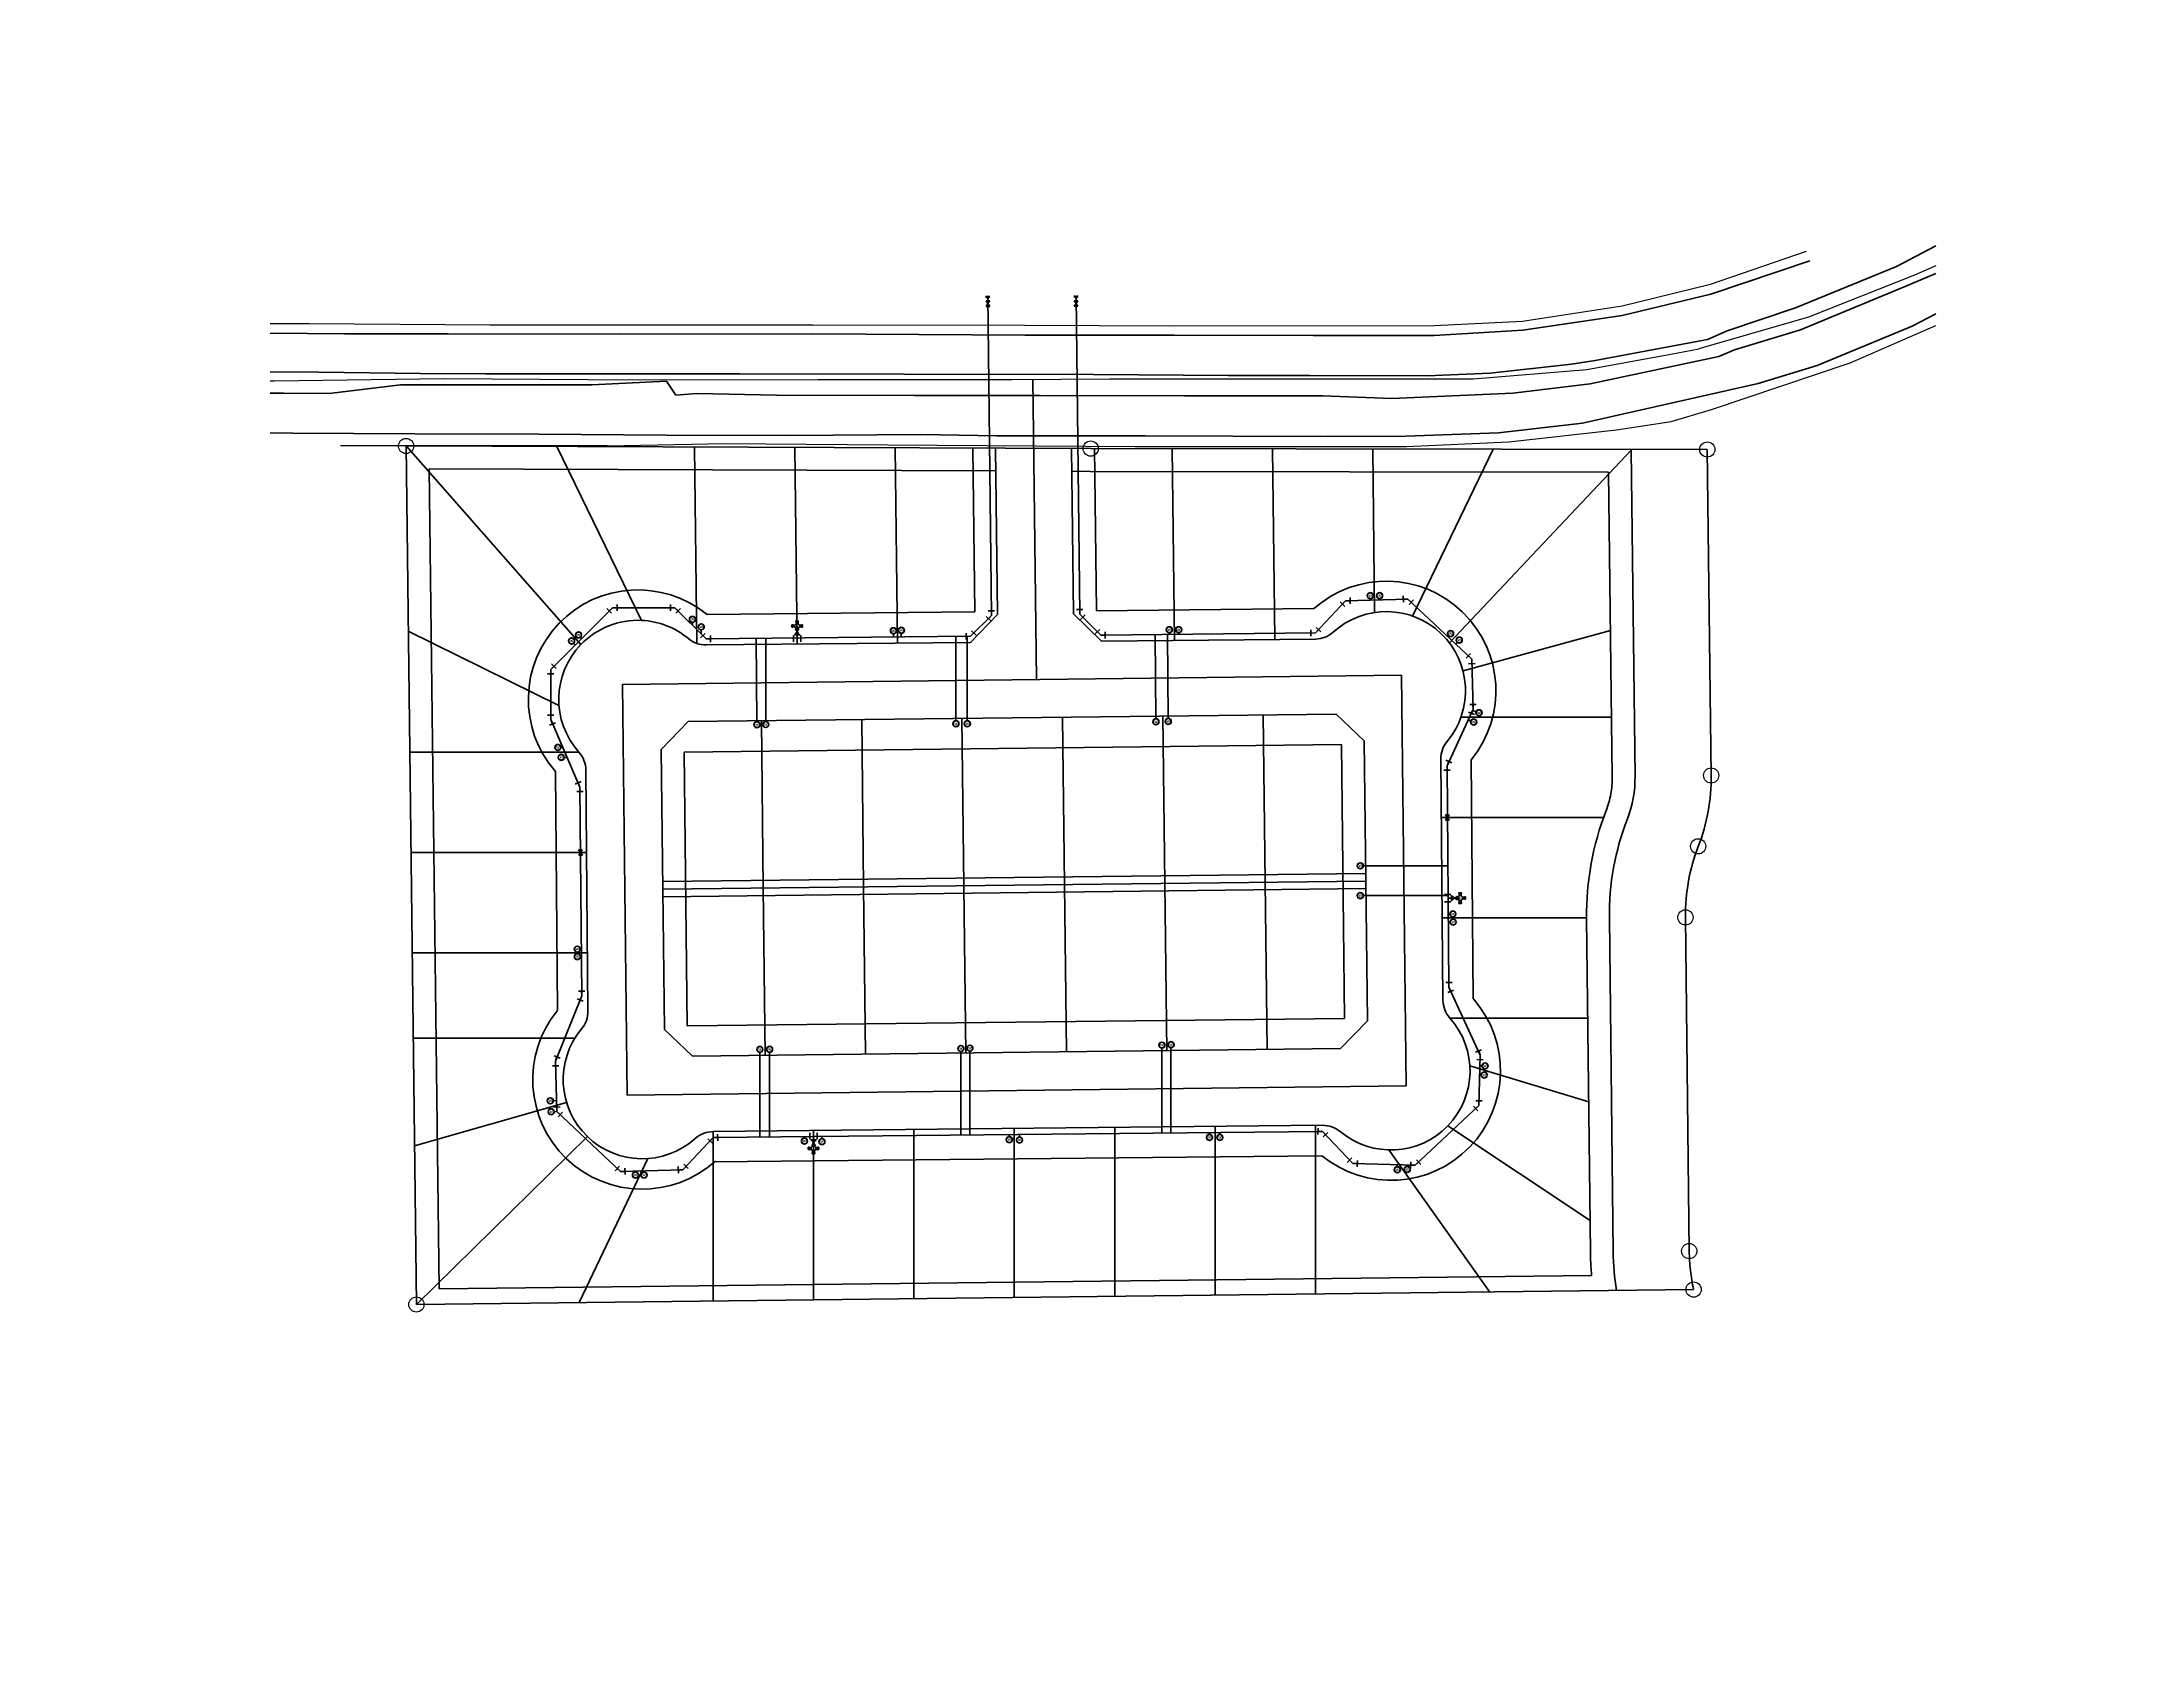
# Paper-space layout 'Layout2' of a CAD drawing. Header units: feet. Extents: x 1.05 to 9.45, y 0.8 to 7.2.
# The model-space entities are those that its viewports show. They can reach past a viewport. Long polylines and large blocks are cut down to what shows.
import ezdxf
from ezdxf.enums import TextEntityAlignment as Align

# ---------------------------------------------------------------- set-up
doc = ezdxf.new("R2010")
doc.units = ezdxf.units.FT
doc.header["$MEASUREMENT"] = 0
for name, pattern in [('AutoCAD_Module2$0$BORDER2', [0.875, 0.25, -0.125, 0.25, -0.125, 0, -0.125]), ('CENTER2', [1.125, 0.75, -0.125, 0.125, -0.125]), ('HIDDEN2', [0.1875, 0.125, -0.0625])]:
    doc.linetypes.add(name, pattern=pattern)
for name, color, linetype, lineweight in [('AutoCAD_Module2$0$BOUNDARY', 7, 'AutoCAD_Module2$0$BORDER2', 90), ('BUILDINGLINE', 6, 'HIDDEN2', 40), ('EASEMENT', 3, 'HIDDEN2', 40), ('FITTINGS', 121, 'Continuous', 40), ('LOTLINES', 231, 'Continuous', 60), ('ROW', 5, 'Continuous', 80), ('WATERLINE', 4, 'Continuous', 35), ('X-CONCRETE', 252, 'HIDDEN2', 60), ('X-ROAD-CL', 2, 'CENTER2', 40), ('X-SIDEWALK', 131, 'Continuous', 30), ('X-STREET', 157, 'Continuous', 60), ('X-STREET-CL', 2, 'CENTER2', 30)]:
    doc.layers.add(name, color=color, linetype=linetype, lineweight=lineweight)
doc.layers.add('AutoCAD_Module2$0$ENDPOINT', color=1, linetype='Continuous')
doc.layers.get('X-CONCRETE').freeze()
doc.styles.add('PROPOSED', font='arialbd.ttf', dxfattribs={"height": 2.5})

# ---------------------------------------------------------------- blocks, each defined once
blk = doc.blocks.new('VALVE-P')
h = blk.add_hatch(color=256)
h.dxf.hatch_style = 1
h.paths.add_polyline_path([(-1.8, 1.2), (-1.8, -1.2), (0, 0)])
h.paths.add_polyline_path([(1.8, 1.2), (0, 0), (1.8, -1.2)])
for p, q in [((0, 0), (-1.8, 1.2)), ((-1.8, -1.2), (-1.8, 1.2)), ((0, 0), (-1.8, -1.2)), ((0, 0), (1.8, 1.2)), ((0, 0), (1.8, -1.2)), ((1.8, -1.2), (1.8, 1.2))]:
    blk.add_line(p, q)
blk = doc.blocks.new('45')
for p, q in [((2.1, 3), (-2.1, 3)), ((0, 3), (0, 0)), ((2.1, -2.1), (0, 0)), ((3.6, -0.6), (0.6, -3.6))]:
    blk.add_line(p, q)
blk = doc.blocks.new('FH-P')
h = blk.add_hatch(color=256)
h.dxf.hatch_style = 1
h.paths.add_polyline_path([(1.2, 6), (0, 6), (0, 4.2)])
h.paths.add_polyline_path([(0, 4.2), (0, 2.3), (1.2, 2.3)])
h.paths.add_polyline_path([(0, 4.2), (-1.2, 2.3), (0, 2.3)])
h.paths.add_polyline_path([(0, 6), (-1.2, 6), (0, 4.2)])
for p, q in [((-3.5, 8.6), (-3.5, 7)), ((-3.5, 8.6), (-2.9, 8.6)), ((-3.5, 7), (-2.9, 7)), ((-2.9, 8.6), (-2.9, 7)), ((-2.9, 8.5), (-1.5, 8.5)), ((-2.9, 7.2), (-1.5, 7.2)), ((-2.4, -2.5), (-2.4, 1.7)), ((-2, 2.1), (2, 2.1)), ((-1.2, 6), (1.2, 6)), ((0, 4.2), (-1.2, 6)), ((0, 4.2), (-1.2, 2.3)), ((-1.2, 2.3), (1.2, 2.3)), ((-0.8, 11.3), (0.8, 11.3)), ((-0.8, 11.3), (-0.8, 10.7)), ((-0.8, 10.7), (0.8, 10.7)), ((-0.6, 10.7), (-0.6, 9.3)), ((0, 7.8), (0, 0)), ((0, 4.2), (1.2, 6)), ((0, 4.2), (1.2, 2.3)), ((0.6, 10.7), (0.6, 9.3)), ((0.8, 11.3), (0.8, 10.7)), ((1.5, 8.5), (2.9, 8.5)), ((1.5, 7.2), (2.9, 7.2)), ((2.4, -2.5), (2.4, 1.7)), ((2.9, 8.6), (2.9, 7)), ((2.9, 8.6), (3.5, 8.6)), ((2.9, 7), (3.5, 7)), ((3.5, 8.6), (3.5, 7))]:
    blk.add_line(p, q)
at = {"const_width": 0.159}
for points in [[(-3.7, 7.8, 1), (-3.6, 7.8, 1)], [(-0.1, 11.5, 1), (0.1, 11.5, 1)], [(3.6, 7.8, 1), (3.7, 7.8, 1)]]:
    blk.add_lwpolyline(points, format="xyb", close=True, dxfattribs=at)
blk.add_circle((0, 7.8), 1.59)
blk = doc.blocks.new('225')
for p, q in [((-3.1, 2), (0.8, 3.6)), ((-1.1, 2.8), (0, 0)), ((0, 0), (0, -3)), ((-2.1, -3), (2.1, -3))]:
    blk.add_line(p, q)
blk = doc.blocks.new('WM-P')
h = blk.add_hatch(color=256)
h.dxf.hatch_style = 1
h.paths.add_polyline_path([(2, 0, 1), (-2, 0, 1)])
h.paths.add_polyline_path([(-1.9, 0, -1), (1.9, 0, -1)], flags=16)
h.paths.add_polyline_path([(-1.5, 0.5, -1), (1.5, -0.5, -1)], flags=0)
h.paths.add_polyline_path([(-1.4, -1.1), (1.4, -1.1), (1.4, 1.1), (-1.4, 1.1)], flags=8)
for radius in [2, 1.88]:
    blk.add_circle((0, 0), radius)
at = {"style": 'PROPOSED'}
blk.add_text('W', height=1.5, dxfattribs=at).set_placement((0, 0), align=Align.MIDDLE_CENTER)

msp = doc.modelspace()

# ---------------------------------------------------------------- hatches: boundary and pattern name
at = {"layer": 'BUILDINGLINE'}
h = msp.add_hatch(dxfattribs=at)
h.set_pattern_fill('ANSI31', color=256)
edge = h.paths.add_edge_path()
edge.add_line((162.1, 268), (624.3, 273.4))

# ---------------------------------------------------------------- linework, layer by layer
msp.add_line((0, 0), (0, 0))
msp.add_line((0, 0), (0, 0))
at = {"layer": 'AutoCAD_Module2$0$BOUNDARY'}
for p, q in [((0, 0), (-6.8, 564.4)), ((-6.8, 564.4), (443.3, 562.7)), ((443.3, 562.7), (848.7, 562.1)), ((848.7, 562.1), (851.2, 347.8)), ((834.3, 254.5), (836.8, 35.1)), ((839.7, 9.8), (0, 0)), ((0, 0), (0, 0)), ((0, 0), (0, 0))]:
    msp.add_line(p, q, dxfattribs=at)
for centre, start, end in [((726.2, 346.3), 338.81, 0.6689), ((959.3, 256), 158.81, 180.6689), ((961.8, 36.6), 180.6683, 192.3678)]:
    msp.add_arc(centre, 125, start, end, dxfattribs=at)
at = {"layer": 'AutoCAD_Module2$0$ENDPOINT'}
for centre in [(-6.8, 564.4), (443.3, 562.7), (848.7, 562.1), (851.2, 347.8), (842.7, 301.2), (834.3, 254.5), (836.8, 35.1), (839.7, 9.8), (0, 0)]:
    msp.add_circle(centre, 5, dxfattribs=at)
at = {"layer": 'BUILDINGLINE'}
for p, q in [((365.8, 562.8), (367.1, 455.3)), ((445.8, 562.7), (447.1, 456.1)), ((590.1, 457.5), (447.1, 456.1)), ((367.1, 455.3), (191.1, 453.6)), ((608.1, 368.1), (176, 363.2)), ((178.1, 183.3), (176, 363.2)), ((610.2, 188.1), (608.1, 368.1)), ((92.8, 193.4), (91.4, 350.4)), ((694.8, 201), (693.5, 358)), ((178.1, 183.3), (610.2, 188.1)), ((195.3, 93.7), (595.1, 97.8))]:
    msp.add_line(p, q, dxfattribs=at)
for centre, start, end in [((145.6, 397.8), 50.8327, 221.1786), ((637.7, 403.5), 320.8038, 131.4428), ((148.5, 147.8), 140.7323, 311.9257), ((640.7, 153.6), 230.7812, 41.1794)]:
    msp.add_arc(centre, 72, start, end, dxfattribs=at)
at = {"layer": 'EASEMENT'}
for p, q in [((8.4, 549.3), (381, 548)), ((14.9, 10.2), (8.4, 549.3)), ((431, 547.8), (443.2, 547.7)), ((443.2, 547.7), (783.8, 547.2)), ((783.8, 547.2), (786.2, 347)), ((162, 278), (624.1, 283.4)), ((162.1, 268), (624.3, 273.4)), ((769.3, 253.8), (771.8, 34.4)), ((772.6, 19), (14.9, 10.2))]:
    msp.add_line(p, q, dxfattribs=at)
for centre, radius, start, end in [((726.2, 346.3), 60, 338.81, 0.6689), ((959.3, 256), 190, 158.81, 180.6689), ((961.8, 36.6), 190, 180.6683, 185.3015)]:
    msp.add_arc(centre, radius, start, end, dxfattribs=at)
at = {"layer": 'FITTINGS', "ltscale": 0.75}
for p, q in [((374.7, 661.9), (374.7, 663.2)), ((376.6, 661.9), (376.6, 663.2)), ((432.7, 662), (432.7, 663.3)), ((434.7, 662), (434.7, 663.3)), ((374.7, 662.6), (376.6, 662.6)), ((375, 661.6), (376.3, 661.6)), ((375.7, 661.6), (375.7, 662.6)), ((432.7, 662.6), (434.7, 662.6)), ((433, 661.7), (434.4, 661.7)), ((433.7, 661.7), (433.7, 662.6))]:
    msp.add_line(p, q, dxfattribs=at)
at = {"layer": 'LOTLINES'}
for p, q in [((-6.8, 564.4), (108.2, 433.9)), ((148.1, 449.7), (92.4, 564)), ((182.8, 563.7), (184.3, 434.6)), ((248.8, 563.4), (250.3, 434.2)), ((314.8, 563.2), (316.3, 434.8)), ((496.8, 562.7), (498.3, 436.6)), ((562.8, 562.6), (564.3, 437.3)), ((628.8, 562.5), (630, 455)), ((654.9, 452.6), (707.9, 562.4)), ((798.7, 561.6), (679.2, 434.9)), ((93.7, 393.8), (-5.3, 442.7)), ((688.1, 416.6), (785, 443.1)), ((492, 276.8), (490.7, 386.8)), ((558, 277.6), (556.7, 387.6)), ((228, 273.7), (226.8, 383.7)), ((294, 274.5), (292.8, 384.5)), ((360, 275.3), (358.7, 385.3)), ((426, 276.1), (424.7, 386)), ((686.8, 386.2), (785.7, 386.2)), ((106.8, 363.1), (-4.4, 363.1)), ((673.8, 320.2), (780.5, 320.2)), ((111.9, 297.1), (-3.6, 297.1)), ((162, 273), (624.2, 278.4)), ((493.3, 166.8), (492, 276.8)), ((559.3, 167.6), (558, 277.6)), ((229.3, 163.8), (228, 273.7)), ((295.3, 164.5), (294, 274.5)), ((361.3, 165.3), (360, 275.3)), ((427.3, 166.1), (426, 276.1)), ((674.4, 254.2), (769.3, 254.2)), ((112.4, 231.1), (-2.8, 231.1)), ((679.4, 188.2), (770, 188.2)), ((104.3, 175.1), (-2, 175.1)), ((692.5, 157), (770.7, 133.2)), ((98.7, 132.8), (-1.3, 104.3)), ((195.1, 113.7), (195.1, 2.3)), ((261.1, 114.4), (261.1, 3)), ((327.1, 115.1), (327.1, 3.8)), ((393.1, 115.7), (393.1, 4.6)), ((459.1, 116.4), (459.1, 5.4)), ((525.1, 117.1), (525.1, 6.1)), ((591.1, 117.7), (591.1, 6.9)), ((771.6, 55.2), (678.1, 117.4)), ((0, 0), (112.4, 110.4)), ((639.4, 101.6), (705.7, 8.2)), ((152.1, 95.9), (107.1, 1.2))]:
    msp.add_line(p, q, dxfattribs=at)
msp.add_point((558, 277.6), dxfattribs=at)
msp.add_point((558, 277.6), dxfattribs=at)
msp.add_point((558, 277.6), dxfattribs=at)
msp.add_point((558, 277.6), dxfattribs=at)
at = {"layer": 'ROW'}
for p, q in [((380.8, 563), (382.1, 453.7)), ((430.8, 562.8), (432.1, 454)), ((798.7, 561.6), (801.2, 347.2)), ((382.1, 453.7), (364.4, 435.3)), ((432.1, 454), (450.4, 436.1)), ((364.4, 435.3), (190.5, 433.6)), ((591, 437.5), (450.4, 436.1)), ((604.8, 388.1), (178.6, 383.2)), ((604.8, 388.1), (623.1, 370.5)), ((178.6, 383.2), (161, 364.8)), ((163.1, 180.8), (161, 364.8)), ((625.3, 186.5), (623.1, 370.5)), ((112.8, 192.8), (111.4, 351.3)), ((674.9, 200), (673.5, 358.6)), ((784.3, 253.9), (786.8, 34.5)), ((163.1, 180.8), (181.5, 163.2)), ((625.3, 186.5), (607.6, 168.2)), ((181.5, 163.2), (607.6, 168.2)), ((195.1, 113.7), (595.7, 117.8))]:
    msp.add_line(p, q, dxfattribs=at)
for centre, radius, start, end in [((145.6, 397.8), 52, 87.2832, 136.0133), ((145.6, 397.8), 52, 50.2449, 87.2832), ((590.9, 455.5), 18, 270.5594, 312.0493), ((637.7, 403.5), 52, 320.2168, 132.0493), ((145.6, 397.8), 52, 136.0133, 221.7817), ((190.4, 451.6), 18, 230.2449, 270.5594), ((93.4, 351.1), 18, 0.4992, 41.7817), ((691.5, 358.7), 18, 140.2168, 180.4781), ((726.2, 346.3), 75, 338.81, 0.6689), ((959.3, 256), 175, 158.81, 180.6689), ((692.9, 200.2), 18, 180.4781, 221.7829), ((148.5, 147.8), 52, 140.1438, 311.9257), ((94.8, 192.7), 18, 320.1438, 0.4992), ((640.7, 153.6), 52, 230.1923, 41.7829), ((195.3, 95.7), 18, 90.5796, 131.9257), ((595.8, 99.8), 18, 50.1923, 90.5796), ((961.8, 36.6), 175, 180.6683, 188.9965)]:
    msp.add_arc(centre, radius, start, end, dxfattribs=at)
at = {"layer": 'WATERLINE'}
for p, q in [((378.1, 453), (375.7, 662.6)), ((436.1, 453.9), (433.7, 662.6)), ((88.3, 417.5), (128.9, 458.1)), ((128.9, 458.1), (170, 458.1)), ((190.5, 437.6), (170, 458.1)), ((591, 441.5), (610.9, 462.6)), ((651.9, 463.8), (610.9, 462.6)), ((627.1, 464), (627.1, 463.1)), ((633.2, 464), (633.2, 463.3)), ((693.8, 424.3), (651.9, 463.8)), ((181.5, 448.6), (181.5, 446.6)), ((187.3, 443.5), (187.3, 440.8)), ((364.4, 439.3), (378.1, 453)), ((449.9, 440.1), (436.1, 453.9)), ((103.3, 434.7), (104.4, 433.6)), ((108.6, 437.8), (107.8, 438.7)), ((364.4, 439.3), (190.5, 437.6)), ((223.9, 383.1), (223.3, 437.9)), ((229.7, 383.1), (229.7, 438)), ((313.6, 440.9), (313.6, 438.8)), ((318.8, 441.2), (318.8, 438.9)), ((354.7, 383.8), (354.7, 439.2)), ((362.2, 383.8), (362.2, 439.3)), ((591, 441.5), (449.9, 440.1)), ((486.2, 385), (485.7, 440.5)), ((494.3, 385.3), (493.8, 440.6)), ((495, 441.7), (495.1, 440.6)), ((501.2, 441.7), (501.2, 440.6)), ((678.4, 439.8), (677.9, 439.3)), ((684.5, 435.2), (683.4, 434.1)), ((88.3, 384.5), (88.3, 417.5)), ((694.7, 391.4), (693.8, 424.3)), ((677.6, 354.2), (694.7, 391.4)), ((696.7, 389.6), (694.4, 390.6)), ((107.5, 340.2), (88.3, 384.5)), ((693.2, 383.5), (691.5, 384.3)), ((95, 366.2), (96.2, 366.2)), ((97.2, 359.7), (99, 359.7)), ((678.8, 208.7), (677.6, 354.2)), ((108.7, 203), (107.5, 340.2)), ((622.4, 288.4), (678.1, 288.4)), ((622.5, 268.8), (678.3, 268.8)), ((679.4, 256.8), (678.4, 256.8)), ((679.7, 251.4), (678.4, 251.4)), ((107.6, 233.6), (108.4, 233.6)), ((107.9, 228.7), (108.5, 228.7)), ((678.8, 208.7), (699.4, 163.9)), ((108.7, 203), (91.4, 159.9)), ((225.8, 165.7), (225.8, 110)), ((232.2, 165.8), (232.2, 110.1)), ((358, 166.3), (358, 111.4)), ((363.9, 166.6), (363.9, 111.1)), ((490.1, 168.7), (490.1, 112.7)), ((496.1, 168.8), (496.1, 112.8)), ((91.4, 159.9), (92.4, 126.9)), ((699.4, 163.9), (698.5, 130.9)), ((700.6, 156.9), (699.2, 156.9)), ((700, 150.9), (699.1, 151)), ((89.9, 133.9), (92.2, 134)), ((90.6, 126.7), (92.4, 126.9)), ((92.4, 126.9), (134.2, 87.4)), ((698.5, 130.9), (656.7, 91.5)), ((195.1, 109.7), (595.7, 113.8)), ((389.8, 110.4), (389.8, 111.7)), ((396.5, 110.1), (396.4, 111.8)), ((521.4, 111.8), (521.4, 113)), ((528.2, 111.8), (528.2, 113.1)), ((595.7, 113.8), (615.6, 92.7)), ((195.1, 109.7), (175.2, 88.6)), ((255.1, 109.4), (255.1, 110.3)), ((266.6, 109.1), (266.6, 110.4)), ((134.2, 87.4), (175.2, 88.6)), ((144, 87.1), (143.9, 87.7)), ((149.7, 87.2), (149.7, 87.9)), ((656.7, 91.5), (615.6, 92.7)), ((644.9, 90.4), (644.9, 91.8)), ((651.4, 90.8), (651.4, 91.6))]:
    msp.add_line(p, q, dxfattribs=at)
at = {"layer": 'X-ROAD-CL'}
for p, q in [((405.3, 608.4), (407.6, 410.8)), ((647.6, 413.7), (135.5, 407.7)), ((647.6, 413.7), (135.5, 407.7)), ((138.6, 137.7), (135.5, 407.7)), ((650.8, 143.7), (647.6, 413.7)), ((138.6, 137.7), (650.8, 143.7))]:
    msp.add_line(p, q, dxfattribs=at)
at = {"layer": 'X-SIDEWALK'}
for p, q in [((850.8, 670.7, 1164.6), (914, 692.5, 1165.9)), ((792.7, 656.5, 1164), (850.8, 670.7, 1164.6)), ((727.3, 646.4, 1163.5), (792.7, 656.5, 1164)), ((-96.2, 645, 1151), (-70.4, 645, 1151)), ((-70.4, 645, 1151), (48.4, 644.1, 1154)), ((48.4, 644.1, 1154), (180.6, 644, 1155.6)), ((180.6, 644, 1155.6), (260.9, 644, 1155.6)), ((260.9, 644, 1155.6), (399.7, 643.8, 1156.9)), ((399.7, 643.8, 1156.9), (497.9, 643.5, 1160)), ((497.9, 643.5, 1160), (669.1, 643.6, 1162)), ((669.1, 643.6, 1162), (727.3, 646.4, 1163.5)), ((942.7, 619, 1166), (998.9, 643.7, 1165.4)), ((851.5, 588.4, 1164.8), (942.7, 619, 1166)), ((788.9, 575, 1164), (825, 580.6, 1164)), ((825, 580.6, 1164), (851.5, 588.4, 1164.8)), ((125.5, 564.6, 1155.4), (203.1, 566, 1156)), ((203.1, 566, 1156), (309.9, 565.1, 1158)), ((650.9, 564.1, 1161.6), (718.1, 567.2, 1162.9)), ((718.1, 567.2, 1162.9), (788.9, 575, 1164)), ((125.5, 564.6, 1155.4), (-49.8, 564.6, 1155.4)), ((309.9, 565.1, 1158), (472.6, 564.1, 1160)), ((472.6, 564.1, 1160), (600.7, 564.1, 1161.6)), ((600.7, 564.1, 1161.6), (650.9, 564.1, 1161.6))]:
    msp.add_line(p, q, dxfattribs=at)
at = {"layer": 'X-STREET'}
for p, q in [((998.9, 696, 1165.1), (973.1, 682.4, 1165.4)), ((851.1, 664.3, 1164.6), (916.1, 686.2, 1165.9)), ((973.1, 682.4, 1165.4), (906.7, 655.2, 1165.6)), ((979.2, 669.5, 1165.4), (998.9, 677.8, 792.2)), ((792.8, 650.1, 1164), (851.1, 664.3, 1164.6)), ((910, 640.7, 1165.5), (979.2, 669.5, 1165.4)), ((727.5, 640.6, 1163.5), (792.8, 650.1, 1164)), ((906.7, 655.2, 1165.6), (861.7, 640, 1164.6)), ((998.9, 651.3, 1165.4), (983.3, 643.1, 1165.5)), ((-96.2, 638.6, 1152.2), (-47.2, 638.2, 1152.8)), ((-47.2, 638.2, 1152.8), (20.8, 638.1, 1154)), ((20.8, 638.1, 1154), (133.7, 637.9, 1154.8)), ((133.7, 637.9, 1154.8), (260.6, 638.2, 1156.7)), ((260.6, 638.2, 1156.7), (400, 637.2, 1157.9)), ((400, 637.2, 1157.9), (498.1, 637.2, 1157.9)), ((498.1, 637.2, 1157.9), (589.8, 637.1, 1160.8)), ((589.8, 637.1, 1160.8), (669.2, 637.1, 1160.8)), ((669.2, 637.1, 1160.8), (727.5, 640.6, 1163.5)), ((861.7, 640, 1164.6), (848.9, 634.4, 1164.4)), ((866.5, 627.6, 1164.6), (910, 640.7, 1165.5)), ((983.3, 643.1, 1165.5), (921, 617.4, 1165.6)), ((771.7, 605.2, 1163.9), (856.3, 623.2, 1164.7)), ((848.9, 634.4, 1164.4), (775, 620.5, 1163.9)), ((856.3, 623.2, 1164.7), (866.5, 627.6, 1164.6)), ((-64.1, 613, 1152.3), (-96.2, 613.1, 1152.1)), ((2.8, 612.1, 1153.9), (-64.1, 613, 1152.3)), ((45.6, 611.9, 1155.5), (2.8, 612.1, 1153.9)), ((170.6, 611.9, 1155.5), (45.6, 611.9, 1155.5)), ((212.6, 611.8, 1156), (170.6, 611.9, 1155.5)), ((320.6, 611.7, 1157.9), (212.6, 611.8, 1156)), ((444.9, 611.5, 1158.6), (320.6, 611.7, 1157.9)), ((533.7, 610.8, 1160.8), (444.9, 611.5, 1158.6)), ((587.1, 610.8, 1160.8), (533.7, 610.8, 1160.8)), ((664.6, 610.6, 1162), (587.1, 610.8, 1160.8)), ((705.9, 612.2, 1162.7), (664.6, 610.6, 1162)), ((759.5, 618.2, 1163.9), (705.9, 612.2, 1162.7)), ((775, 620.5, 1163.9), (759.5, 618.2, 1163.9)), ((882.2, 605.4), (921, 617.4, 1165.6)), ((-96.2, 599.1, 1152), (-87.2, 599.1, 1152)), ((-87.2, 599.1, 1152), (-57.4, 598.9, 1152.4)), ((-57.4, 598.9, 1152.4), (-10.4, 604.7, 1153.8)), ((-10.4, 604.7, 1153.8), (45.2, 604.7, 1153.8)), ((45.2, 604.7, 1153.8), (115.3, 604.7, 1153.8)), ((115.3, 604.7, 1153.8), (164.4, 607, 1155.5)), ((164.4, 607, 1155.5), (170.5, 597.9, 1155.7)), ((170.5, 597.9, 1155.7), (184.3, 598.9, 1156)), ((184.3, 598.9, 1156), (236.8, 597.8, 1156.3)), ((236.8, 597.8, 1156.3), (327.4, 597.6, 1157.9)), ((327.4, 597.6, 1157.9), (410.2, 597.6, 1158.2)), ((410.2, 597.6, 1158.2), (504.9, 597.4, 1160)), ((504.9, 597.4, 1160), (595.7, 597.3, 1161.1)), ((595.7, 597.3, 1161.1), (641.3, 595.6, 1161.9)), ((641.3, 595.6, 1161.9), (720.8, 599.2, 1162.9)), ((720.8, 599.2, 1162.9), (771.7, 605.2, 1163.9)), ((766.7, 579.5, 1164), (882.2, 605.4)), ((-96.2, 573, 1151.9), (-81.2, 572.9, 1152)), ((-81.2, 572.9, 1152), (-1.3, 572.4, 1153.9)), ((-1.3, 572.4, 1153.9), (80.5, 572.1, 1154)), ((80.5, 572.1, 1154), (164.3, 571.5, 1156)), ((164.3, 571.5, 1156), (245.1, 571.2, 1156.7)), ((245.1, 571.2, 1156.7), (331.7, 571.9, 1157.9)), ((331.7, 571.9, 1157.9), (381.5, 571, 1158)), ((381.5, 571, 1158), (479.2, 571, 1158)), ((479.2, 571, 1158), (594.6, 570.7, 1161.4)), ((594.6, 570.7, 1161.4), (650.5, 570.9, 1161.9)), ((650.5, 570.9, 1161.9), (711.5, 573.1, 1162.6)), ((711.5, 573.1, 1162.6), (766.7, 579.5, 1164))]:
    msp.add_line(p, q, dxfattribs=at)
at = {"layer": 'X-STREET-CL'}
for p, q in [((984.8, 676.8, 1165.3), (915.3, 649, 1165.7)), ((998.9, 682.9, 1165.2), (984.8, 676.8, 1165.3)), ((915.3, 649, 1165.7), (843.2, 628.2, 1164.4)), ((769.5, 614.7, 1163.9), (824.6, 624.8, 1164)), ((824.6, 624.8, 1164), (843.2, 628.2, 1164.4)), ((-93.4, 607.2, 1150.5), (18.3, 608.8, 1153.9)), ((18.3, 608.8, 1153.9), (144.5, 607.9, 1155.2)), ((144.5, 607.9, 1155.2), (263.9, 608.2, 1156.9)), ((263.9, 608.2, 1156.9), (391.4, 608.2, 1156.9)), ((391.4, 608.2, 1156.9), (455.8, 608.5, 1158.8)), ((455.8, 608.5, 1158.8), (583.7, 608.5, 1160.8)), ((583.7, 608.5, 1160.8), (670.6, 608.5, 1162)), ((670.6, 608.5, 1162), (694.8, 608.5, 1162.4)), ((694.8, 608.5, 1162.4), (769.5, 614.7, 1163.9)), ((-96.2, 607.2, 1150.5), (-93.4, 607.2, 1150.5))]:
    msp.add_line(p, q, dxfattribs=at)

# ---------------------------------------------------------------- block references
at = {"layer": 'FITTINGS'}
for name, p, rotation in [('VALVE-P', (375.7, 658), 270), ('VALVE-P', (433.7, 658.1), 270), ('45', (449.9, 440.1), 43.65980251061401)]:
    msp.add_blockref(name, p, dxfattribs=dict(at, rotation=rotation))
at = {"layer": 'FITTINGS', "xscale": -1}
for p, rotation in [((378.1, 453), 1.34019748938603), ((364.4, 439.3), 316.340197489386)]:
    msp.add_blockref('45', p, dxfattribs=dict(at, rotation=rotation))
at = {"layer": 'FITTINGS'}
msp.add_blockref('45', (436.1, 453.9), dxfattribs=at)
at = {"layer": 'WATERLINE'}
for name, p, rotation in [('45', (128.9, 458.1), 270.0000000000002), ('45', (170, 458.1), 225), ('45', (190.5, 437.6), 44.99999999999986), ('45', (88.3, 417.5), 315.0000000000006), ('225', (88.3, 384.5), 180), ('225', (107.5, 340.2), 0.5812716871706449), ('VALVE-P', (677.8, 320.2), 270.4780630049674), ('VALVE-P', (107.9, 297.1), 270.4991560536785), ('FH-P', (678.4, 267.2), 270), ('225', (678.8, 208.7), 180.295832838815), ('225', (699.4, 163.9), 358.3410593390365), ('45', (698.5, 130.9), 133.3410593390371), ('FH-P', (261.1, 110.4), 180), ('45', (595.7, 113.8), 223.3410593390363), ('45', (615.6, 92.7), 43.34105933903639), ('45', (656.7, 91.5), 88.34105933903669)]:
    msp.add_blockref(name, p, dxfattribs=dict(at, rotation=rotation))
at = {"layer": 'WATERLINE', "xscale": -1}
for name, p, rotation in [('45', (610.9, 462.6), 136.6589406609636), ('45', (651.9, 463.8), 91.65894066096328), ('45', (591, 441.5), 316.6589406609637), ('45', (693.8, 424.3), 46.65894066096295), ('225', (694.7, 391.4), 181.6589406609635), ('225', (677.6, 354.2), 359.704167161185), ('225', (108.7, 203), 181.0776689737929), ('225', (91.4, 159.9), 1.658940660963513), ('45', (92.4, 126.9), 226.658940660963), ('45', (195.1, 109.7), 136.6589406609637), ('45', (134.2, 87.4), 271.6589406609633), ('45', (175.2, 88.6), 316.6589406609637)]:
    msp.add_blockref(name, p, dxfattribs=dict(at, rotation=rotation))
at = {"layer": 'WATERLINE'}
for name, p in [('WM-P', (627.1, 466)), ('WM-P', (633.2, 466)), ('WM-P', (106.6, 440.2)), ('WM-P', (181.5, 450.4)), ('WM-P', (187.3, 445.5)), ('FH-P', (250.3, 438.2)), ('WM-P', (313.6, 442.9)), ('WM-P', (318.8, 443.2)), ('WM-P', (495, 443.6)), ('WM-P', (501.2, 443.6)), ('WM-P', (679.9, 441.1)), ('WM-P', (102, 436.2)), ('WM-P', (685.6, 436.8)), ('WM-P', (698.6, 389)), ('WM-P', (223.9, 381.2)), ('WM-P', (229.7, 381.3)), ('WM-P', (354.7, 381.8)), ('WM-P', (362.2, 381.8)), ('WM-P', (486.2, 383.1)), ('WM-P', (494.3, 383.3)), ('WM-P', (695.1, 382.9)), ('WM-P', (93, 366.2)), ('WM-P', (95.2, 359.7)), ('WM-P', (620.5, 288.4)), ('WM-P', (620.5, 268.8)), ('WM-P', (681.4, 256.8)), ('WM-P', (681.6, 251.4)), ('WM-P', (105.8, 233.6)), ('WM-P', (105.9, 228.7)), ('WM-P', (225.8, 167.7)), ('WM-P', (232.2, 167.7)), ('WM-P', (358, 168.3)), ('WM-P', (363.9, 168.5)), ('WM-P', (490.1, 170.5)), ('WM-P', (496.1, 170.8)), ('WM-P', (702, 150.9)), ('WM-P', (702.6, 156.9)), ('WM-P', (88, 133.9)), ('WM-P', (88.6, 126.7)), ('WM-P', (521.4, 109.8)), ('WM-P', (528.2, 109.8)), ('WM-P', (255.1, 107.4)), ('WM-P', (266.6, 107.1)), ('WM-P', (389.8, 108.4)), ('WM-P', (396.5, 108.1)), ('WM-P', (144, 85.1)), ('WM-P', (149.7, 85.2)), ('WM-P', (644.9, 88.6)), ('WM-P', (651.4, 88.8))]:
    msp.add_blockref(name, p, dxfattribs=at)

psp = doc.layouts.new('Layout2')

# ---------------------------------------------------------------- viewports
at = {"layer": 'X-CONCRETE'}
psp.add_viewport(center=(5.25, 4), size=(8.4, 6.4), view_center_point=(444.1688, 304.0491), view_height=1051.882816, dxfattribs=at)

doc.saveas('drawing.dxf')
